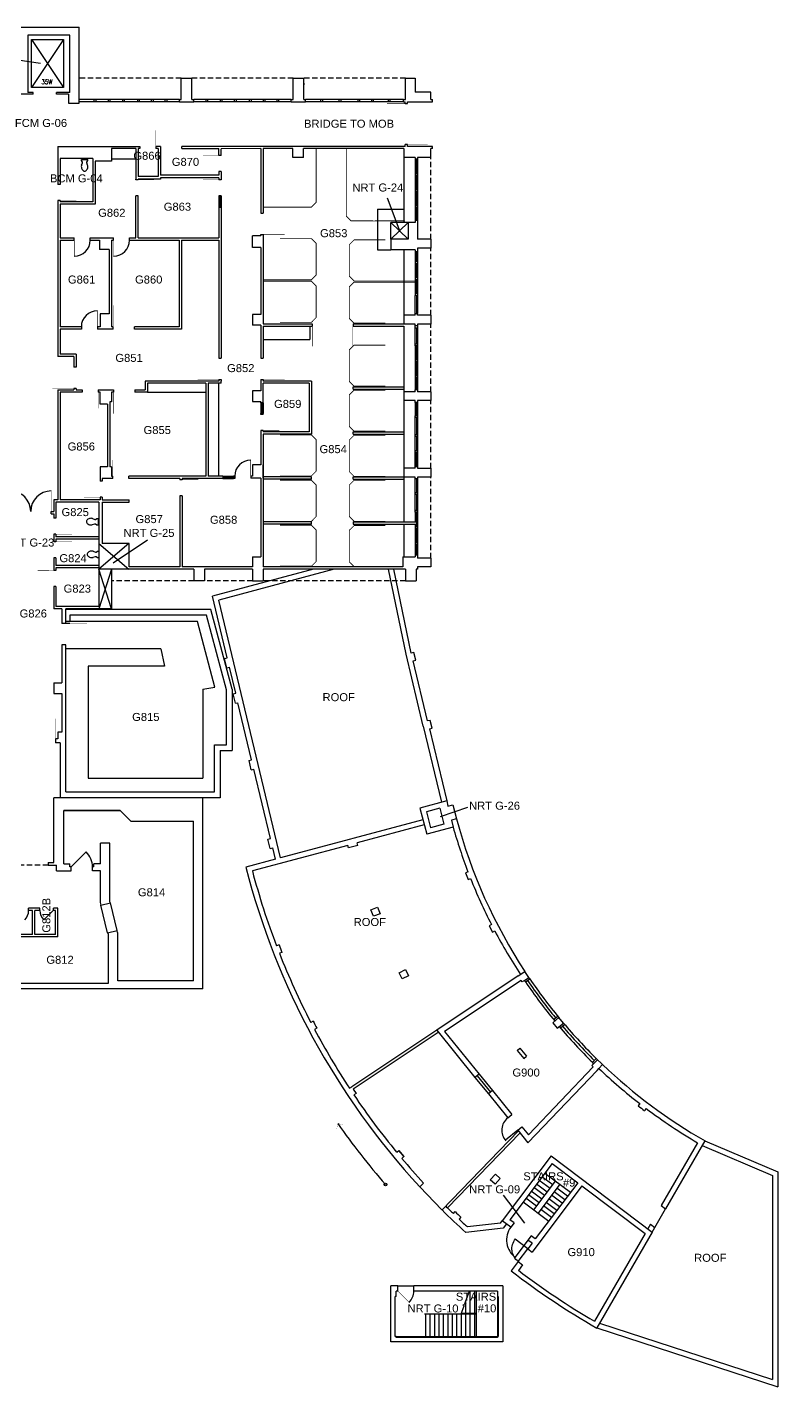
# Model space of a CAD drawing. Extents: x 889 to 4763, y 151 to 3209.
# Drawn here: x 3074 to 4763, y 151 to 3209 of the extents above; entities that cross this region are included whole.
import ezdxf

# ---------------------------------------------------------------- set-up
doc = ezdxf.new("R2010")
doc.units = 0
doc.header["$LTSCALE"] = 96
doc.header["$MEASUREMENT"] = 0
doc.linetypes.add('HIDDEN2', pattern=[0.1875, 0.125, -0.0625])
doc.layers.get('0').update_dxf_attribs({"linetype": 'CONTINUOUS'})
for name, color, linetype in [('A-ANNO-TEXT', 4, 'CONTINUOUS'), ('A-ANNO-TEXT-CTC', 181, 'CONTINUOUS'), ('A-DOOR', 2, 'CONTINUOUS'), ('A-FLOR-CASE', 3, 'CONTINUOUS'), ('A-FLOR-SHFT', 1, 'CONTINUOUS'), ('A-FLOR-STRS', 2, 'CONTINUOUS'), ('A-GLAZ', 2, 'CONTINUOUS'), ('A-WALL-ABOVE', 3, 'HIDDEN2'), ('A-WALL-EXST', 7, 'CONTINUOUS'), ('A-WALL-FULL', 6, 'CONTINUOUS'), ('A-WALL-SILL', 1, 'CONTINUOUS'), ('L-EXTERIOR', 8, 'CONTINUOUS'), ('P-FIXT', 2, 'CONTINUOUS')]:
    doc.layers.add(name, color=color, linetype=linetype)
doc.layers.get('0').freeze()
doc.styles.add('ARIAL', font='arial.ttf')
doc.styles.add('PP-FPLL-unverified$0$STANDARD', font='ROMANS.shx', dxfattribs={"width": 0.85})

# ---------------------------------------------------------------- blocks, each defined once
blk = doc.blocks.new('DR')
at = {"layer": 'A-DOOR'}
blk.add_lwpolyline([(0, 0, 0.0208, 0.0208, 0), (0, 1, 0, 0, 0.414214), (-1, 0, 0, 0, 0.414214)], format="xyseb", dxfattribs=at)
blk = doc.blocks.new('DL')
at = {"layer": 'A-DOOR'}
blk.add_lwpolyline([(1, 0, 0, 0, 0.414214), (0, 1, 0.0278, 0.0278, 0), (0, 0, 0.0278, 0.0278, 0)], format="xyseb", dxfattribs=at)
blk = doc.blocks.new('TOILET3')
for p, q in [((0, -7), (0, 7)), ((2.5, 7), (0, 7)), ((5.6, 5), (2.5, 7)), ((7.2, 5), (5.6, 5)), ((12.3, 6.8), (7.2, 5)), ((2.5, -7), (0, -7)), ((5.6, -5), (2.5, -7)), ((7.2, -5), (5.6, -5)), ((12.3, -6.8), (7.2, -5))]:
    blk.add_line(p, q)
for centre, radius, start, end in [((15.7, -3.1), 10.5, 90, 108.8354), ((16.2, -0.6), 8.05, 71.1646, 93.7754), ((15.2, -6.5), 14, 57.6462, 74.7553), ((16.2, -4), 11.3, 36.0611, 55.3641), ((20.1, 0), 5.93, 360, 26.7012), ((20.1, 0), 5.93, 333.2988, 0), ((15.7, 3.1), 10.5, 251.1646, 270), ((15.7, 3.1), 10.5, 270, 288.8354), ((15.7, 5.9), 13.2, 284.9626, 301.7838), ((16.2, 4), 11.3, 304.6359, 323.9389)]:
    blk.add_arc(centre, radius, start, end)
blk = doc.blocks.new('DOOR')
at = {"layer": 'A-DOOR', "const_width": 0.0278}
blk.add_lwpolyline([(0, 0), (0, 1)], dxfattribs=at)
at = {"layer": 'A-DOOR'}
blk.add_arc((0, 0), 1, 90, 180, dxfattribs=at)
blk = doc.blocks.new('90S1')
blk.add_line((-0.5, 0), (-0.5, 1))
blk.add_arc((-0.5, 0), 1, 0, 91.70698)

msp = doc.modelspace()

# ---------------------------------------------------------------- linework, layer by layer
at = {"layer": 'A-ANNO-TEXT', "const_width": 0.388}
msp.add_lwpolyline([(3770.5, 731.2), (3772.7, 743), (3784.5, 740.8)], dxfattribs=at)
at = {"layer": 'A-ANNO-TEXT'}
msp.add_circle((3880.1, 605.9), 3, dxfattribs=at)
msp.add_arc((5237.3, 1779), 1794, 215.2739, 220.8362, dxfattribs=at)
at = {"layer": 'A-ANNO-TEXT-CTC'}
for p, q in [((2927.3, 3154.7), (3103.8, 3127.9)), ((3884, 2825.5), (3912.1, 2749.5)), ((3345, 2055.4), (3267.4, 2003.2)), ((4064.7, 1454.2), (4003.4, 1432.6)), ((4145, 582.1), (4193, 518.9))]:
    msp.add_line(p, q, dxfattribs=at)
at = {"layer": 'A-ANNO-TEXT-CTC', "linetype": 'HIDDEN2'}
msp.add_line((3121.3, 1324.2), (3041.4, 1324.2), dxfattribs=at)
at = {"layer": 'A-DOOR'}
for p, q in [((3173, 1320.2), (3206.9, 1354.2)), ((3132.5, 1222.2), (3111.3, 1201))]:
    msp.add_line(p, q, dxfattribs=at)
for points, format in [([(3715.6, 2536.6, 1, 1, 0), (3715.6, 2491, 0, 0, 0.414214), (3761.2, 2536.6, 0, 0, 0)], "xyseb"), ([(3806.8, 2536.6, 1, 1, 0), (3806.8, 2491, 0, 0, -0.414214), (3761.2, 2536.6, 0, 0, 0)], "xyseb"), ([(3933.4, 340.8, 0.198912), (3943.9, 366.2)], "xyb")]:
    msp.add_lwpolyline(points, format=format, dxfattribs=at)
at = {"layer": 'A-DOOR', "const_width": 1}
for points in [[(3128.1, 2165.8), (3128.1, 2119.8)], [(3907.9, 366.2), (3933.4, 340.8)]]:
    msp.add_lwpolyline(points, dxfattribs=at)
at = {"layer": 'A-DOOR'}
for centre, radius, start, end in [((3036.1, 2119.8), 46, 0, 90), ((3128.1, 2119.8), 46, 90, 180), ((3173, 1320.2), 48, 0, 45), ((3047.4, 1222.2), 30, 315, 0), ((3132.5, 1222.2), 30, 180, 225)]:
    msp.add_arc(centre, radius, start, end, dxfattribs=at)
at = {"layer": 'A-FLOR-CASE'}
for p, q in [((3264, 2912.7), (3318.5, 2912.7)), ((3862, 2800), (3921.7, 2800)), ((3862, 2800), (3862, 2708)), ((3862, 2708), (3891.9, 2708)), ((3710.1, 2536.6), (3710.1, 2506.6)), ((3605, 2506.6), (3710.1, 2506.6)), ((3345, 2388), (3475.8, 2388)), ((3504.2, 2408), (3504.2, 2199.2)), ((4131.9, 354.2), (4131.9, 264.2)), ((3903.9, 264.2), (4131.9, 264.2))]:
    msp.add_line(p, q, dxfattribs=at)
at = {"layer": 'A-FLOR-SHFT'}
for p, q in [((3156, 3181), (3084, 3073)), ((3084, 3181), (3156, 3073))]:
    msp.add_line(p, q, dxfattribs=at)
msp.add_lwpolyline([(3084, 3181), (3156, 3181), (3156, 3073), (3084, 3073)], close=True, dxfattribs=at)
for points in [[(3892, 2770), (3931, 2732)], [(3931, 2770), (3892, 2732)], [(3235.2, 2048), (3303.1, 1990)], [(3303.1, 2048), (3235.2, 1990)], [(3264, 1901), (3235.2, 1990)], [(3264, 1990), (3235.4, 1901)]]:
    msp.add_lwpolyline(points, dxfattribs=at)
at = {"layer": 'A-FLOR-STRS'}
for p, q in [((4214.1, 549), (4262.8, 613.7)), ((4250.2, 596.9), (4226.2, 615)), ((4256.2, 604.9), (4232.2, 622.9)), ((4238.8, 631.7), (4296.3, 588.4)), ((4226.1, 565), (4202.1, 583)), ((4232.1, 572.9), (4208.1, 591)), ((4238.1, 580.9), (4214.2, 599)), ((4244.1, 588.9), (4220.2, 607)), ((4277.7, 563.6), (4253.7, 581.7)), ((4283.7, 571.6), (4259.7, 589.7)), ((4289.7, 579.6), (4265.8, 597.7)), ((4190.1, 567), (4247.6, 523.7)), ((4220.1, 557), (4196.1, 575)), ((4259.6, 539.7), (4235.7, 557.7)), ((4265.7, 547.7), (4241.7, 565.7)), ((4271.7, 555.7), (4247.7, 573.7)), ((4253.6, 531.7), (4229.7, 549.8)), ((4060.9, 316.5), (4060.9, 343.8)), ((4070.9, 316.5), (4070.9, 366.2)), ((4080.9, 316.5), (4080.9, 366.2)), ((4083.9, 366.2), (4083.9, 264.2)), ((4083.9, 314), (3967.9, 314)), ((3970.9, 264.2), (3970.9, 314)), ((3980.9, 264.2), (3980.9, 314)), ((3990.9, 264.2), (3990.9, 314)), ((4000.9, 264.2), (4000.9, 314)), ((4010.9, 264.2), (4010.9, 314)), ((4020.9, 264.2), (4020.9, 314)), ((4030.9, 264.2), (4030.9, 314)), ((4040.9, 264.2), (4040.9, 314)), ((4050.9, 264.2), (4050.9, 314)), ((4051.4, 316.5), (4083.9, 316.5)), ((4060.9, 264.2), (4060.9, 314)), ((4070.9, 264.2), (4070.9, 314)), ((4080.9, 264.2), (4080.9, 314))]:
    msp.add_line(p, q, dxfattribs=at)
for points in [[(4272.4, 606.5), (4223.6, 541.8)], [(4050.6, 315.1), (4057.1, 333.1), (4053.9, 335.6), (4061.6, 336.3), (4058.9, 338.1), (4069, 366.2)]]:
    msp.add_lwpolyline(points, dxfattribs=at)
at = {"layer": 'A-GLAZ'}
for p, q in [((3949, 2912), (3949, 2880)), ((3949, 2876), (3949, 2844)), ((3508.2, 2827.1), (3508.2, 2803.1)), ((3949, 2840), (3949, 2808)), ((3949, 2804), (3949, 2774)), ((3949.7, 2704), (3949.7, 2681.8)), ((3949.7, 2677.8), (3949.7, 2645.8)), ((3949.7, 2641.8), (3949.7, 2609.8)), ((3949.7, 2605.8), (3949.7, 2565)), ((3949.7, 2531.8), (3949.7, 2496.2)), ((3949.7, 2492.2), (3949.7, 2460.2)), ((3949.7, 2456.2), (3949.7, 2424.2)), ((3949.7, 2420.2), (3949.7, 2393)), ((3602.5, 2364), (3602.5, 2340)), ((3949.3, 2365), (3949.3, 2335)), ((3949.7, 2221), (3949.7, 2252.2)), ((3514, 2196.7), (3538, 2196.7)), ((3949.7, 2193), (3949.7, 2161.8)), ((3949.7, 2157.8), (3949.7, 2122.2)), ((3949.7, 2118.2), (3949.7, 2086.2)), ((3949.7, 2082.2), (3949.7, 2050.2)), ((3949.7, 2046.2), (3949.7, 2022))]:
    msp.add_line(p, q, dxfattribs=at)
for points in [[(3949.6, 2331), (3949.6, 2292.2)], [(3949.6, 2288.2), (3949.6, 2256.2)], [(4086, 850.7), (4116.2, 813.4)]]:
    msp.add_lwpolyline(points, dxfattribs=at)
for centre, radius, start, end in [((5194, 1740.8), 1202.1, 214.2102, 219.2269), ((5184.1, 1731.2), 1188.3, 220.3301, 225.4096)]:
    msp.add_arc(centre, radius, start, end, dxfattribs=at)
at = {"layer": 'A-WALL-ABOVE'}
for p, q in [((3420.7, 3094), (3191, 3094)), ((3672.3, 3094), (3444.7, 3094)), ((3925, 3094), (3696.3, 3094)), ((3982.2, 2732), (3982.2, 2916)), ((3982.2, 2561), (3982.2, 2712)), ((3982.2, 2389), (3982.2, 2541)), ((3982.2, 2217), (3982.2, 2369)), ((3982.2, 2015), (3982.2, 2197)), ((3449, 1964), (3264, 1964)), ((3581, 1964), (3473, 1964)), ((3925, 1964), (3605, 1964))]:
    msp.add_line(p, q, dxfattribs=at)
at = {"layer": 'A-WALL-ABOVE', "linetype": 'HIDDEN2', "const_width": 2}
for points in [[(3724.2, 2935.8), (3724, 2877), (3724.2, 2868.1), (3724.1, 2814.8), (3713.5, 2804.1), (3605, 2804.1)], [(3923.8, 2773.2), (3865.1, 2773.5), (3856.2, 2773.2), (3802.9, 2773.3), (3792.2, 2784), (3792.2, 2935.8)], [(3643, 2733.3), (3713.5, 2733.3), (3724.1, 2722.7), (3724.1, 2651.5), (3713.5, 2640.9), (3605, 2640.9)], [(3947, 2638.1), (3809.5, 2638.1), (3798.8, 2648.8), (3798.8, 2719.9), (3809.5, 2730.6), (3879.9, 2730.6)], [(3605, 2637.7), (3713.5, 2637.7), (3724.1, 2627), (3724.1, 2555.9), (3713.5, 2545.2), (3643, 2545.2)], [(3879.9, 2543.1), (3809.5, 2543.1), (3798.8, 2553.8), (3798.8, 2624.9), (3809.5, 2635.6), (3947, 2635.6)], [(3879.9, 2401.5), (3809.5, 2401.5), (3798.8, 2412.1), (3798.8, 2483.3), (3809.5, 2493.9), (3879.9, 2493.9)], [(3879.9, 2300.3), (3809.5, 2300.3), (3798.8, 2311), (3798.8, 2382.1), (3809.5, 2392.8), (3879.9, 2392.8)], [(3643, 2292), (3713.5, 2292), (3724.1, 2281.4), (3724.1, 2210.2), (3713.5, 2199.6), (3643, 2199.6)], [(3879.9, 2198.6), (3809.5, 2198.6), (3798.8, 2209.3), (3798.8, 2280.4), (3809.5, 2291.1), (3879.9, 2291.1)], [(3643, 2190.1), (3713.5, 2190.1), (3724.1, 2179.4), (3724.1, 2108.3), (3713.5, 2097.6), (3643, 2097.6)], [(3879.9, 2097.5), (3809.5, 2097.5), (3798.8, 2108.2), (3798.8, 2179.3), (3809.5, 2190), (3879.9, 2190)], [(3643, 2088.9), (3713.5, 2088.9), (3724.1, 2078.3), (3724.1, 2007.1), (3713.5, 1996.5), (3643, 1996.5)], [(3879.9, 1995.6), (3809.5, 1995.6), (3798.8, 2006.2), (3798.8, 2077.4), (3809.5, 2088), (3879.9, 2088)]]:
    msp.add_lwpolyline(points, dxfattribs=at)
at = {"layer": 'A-WALL-EXST'}
msp.add_line((3943.9, 366.2), (3943.9, 378.2), dxfattribs=at)
at = {"layer": 'A-WALL-FULL'}
for p, q in [((2699.2, 3209), (3191, 3209)), ((3076, 3191), (3076, 3062)), ((3170, 3191), (3076, 3191)), ((3170, 3062), (3170, 3191)), ((3191, 3038), (3191, 3209)), ((3420.7, 3094), (3444.7, 3094)), ((3420.7, 3046.2), (3420.7, 3094)), ((3444.7, 3046.2), (3444.7, 3094)), ((3672.3, 3046.2), (3672.3, 3094)), ((3672.3, 3094), (3696.3, 3094)), ((3696.3, 3046.2), (3696.3, 3094)), ((3925, 3046.2), (3925, 3094)), ((3925, 3094), (3947, 3094)), ((3947, 3094), (3947, 3063)), ((3088, 3062), (3076, 3062)), ((3088, 3058), (3088, 3062)), ((3140, 3058), (3140, 3062)), ((3170, 3062), (3140, 3062)), ((3696.4, 3083.4), (3696.4, 3079.4)), ((3982.2, 3063), (3947, 3063)), ((3982.2, 3046.2), (3982.2, 3063)), ((3088, 3058), (2964.7, 3058)), ((3167, 3058), (3140, 3058)), ((3167, 3058), (3167, 3038)), ((3167, 3038), (3191, 3038)), ((3225.2, 3041), (3225.2, 3046.2)), ((3229.2, 3041), (3229.2, 3046.2)), ((3257.2, 3041), (3257.2, 3046.2)), ((3261.2, 3041), (3261.2, 3046.2)), ((3289.2, 3041), (3289.2, 3046.2)), ((3293.2, 3041), (3293.2, 3046.2)), ((3323, 3041), (3323, 3046.2)), ((3327, 3041), (3327, 3046.2)), ((3354.2, 3041), (3354.2, 3046.2)), ((3358.2, 3041), (3358.2, 3046.2)), ((3384.7, 3041), (3384.7, 3046.2)), ((3388.7, 3041), (3388.7, 3046.2)), ((3416.7, 3046.2), (3420.7, 3046.2)), ((3416.7, 3041), (3416.7, 3046.2)), ((3416.7, 3041), (3448.7, 3041)), ((3444.7, 3046.2), (3448.7, 3046.2)), ((3448.7, 3041), (3448.7, 3046.2)), ((3476.7, 3041), (3476.7, 3046.2)), ((3480.7, 3041), (3480.7, 3046.2)), ((3508.7, 3041), (3508.7, 3046.2)), ((3512.7, 3041), (3512.7, 3046.2)), ((3540.7, 3041), (3540.7, 3046.2)), ((3544.7, 3041), (3544.7, 3046.2)), ((3574.5, 3041), (3574.5, 3046.2)), ((3578.5, 3041), (3578.5, 3046.2)), ((3605.7, 3041), (3605.7, 3046.2)), ((3609.7, 3041), (3609.7, 3046.2)), ((3636.3, 3041), (3636.3, 3046.2)), ((3640.3, 3041), (3640.3, 3046.2)), ((3668.3, 3046.2), (3672.3, 3046.2)), ((3668.3, 3041), (3668.3, 3046.2)), ((3668.3, 3041), (3700.3, 3041)), ((3696.3, 3046.2), (3700.3, 3046.2)), ((3700.3, 3041), (3700.3, 3046.2)), ((3734.9, 3041), (3734.9, 3046.2)), ((3738.9, 3041), (3738.9, 3046.2)), ((3776.3, 3041), (3776.3, 3046.2)), ((3780.3, 3041), (3780.3, 3046.2)), ((3818.7, 3041), (3818.7, 3046.2)), ((3822.7, 3041), (3822.7, 3046.2)), ((3849.5, 3041), (3849.5, 3046.2)), ((3853.5, 3041), (3853.5, 3046.2)), ((3886.7, 3041), (3886.7, 3046.2)), ((3890.7, 3041), (3890.7, 3046.2)), ((3920.7, 3046.2), (3925, 3046.2)), ((3920.7, 3041), (3920.7, 3046.2)), ((3920.7, 3041), (3924.2, 3041)), ((3924.2, 3037), (3924.2, 3041)), ((3924.2, 3037), (3929.5, 3037)), ((3929.5, 3041), (3986.2, 3041)), ((3929.5, 3037), (3929.5, 3041)), ((3982.2, 3046.2), (3986.2, 3046.2)), ((3986.2, 3041), (3986.2, 3046.2)), ((3143, 2941), (3327.8, 2941)), ((3143, 2941), (3143, 2855)), ((3327.8, 2941), (3327.8, 2935.8)), ((3363.8, 2941), (3363.8, 2935.8)), ((3374, 2941), (3363.8, 2941)), ((3374, 2941), (3374, 2875.8)), ((3448.7, 2941), (3422, 2941)), ((3422, 2935.8), (3422, 2941)), ((3924.2, 2941), (3448.7, 2941)), ((3924.2, 2941), (3924.2, 2945)), ((3929.5, 2945), (3924.2, 2945)), ((3929.5, 2941), (3929.5, 2945)), ((3986.2, 2941), (3929.5, 2941)), ((3986.2, 2935.8), (3986.2, 2941)), ((3221.8, 2914), (3148.2, 2914)), ((3148.2, 2914), (3148.2, 2855)), ((3221.8, 2914), (3221.8, 2816.5)), ((3227, 2908), (3227, 2811.3)), ((3264, 2908), (3227, 2908)), ((3318.5, 2935.8), (3264, 2935.8)), ((3264, 2935.8), (3264, 2908)), ((3318.5, 2935.8), (3318.5, 2867.5)), ((3327.8, 2935.8), (3323.8, 2935.8)), ((3323.8, 2935.8), (3323.8, 2872.8)), ((3368.8, 2935.8), (3363.8, 2935.8)), ((3368.8, 2935.8), (3368.8, 2872.8)), ((3422, 2935.8), (3505.5, 2935.8)), ((3505.5, 2920.5), (3505.5, 2935.8)), ((3510.8, 2920.5), (3505.5, 2920.5)), ((3599.7, 2935.8), (3510.8, 2935.7)), ((3510.8, 2920.5), (3510.8, 2935.7)), ((3599.7, 2935.8), (3599.7, 2791)), ((3672, 2935.8), (3605, 2935.8)), ((3605, 2935.8), (3605, 2791)), ((3672, 2915.9), (3672, 2935.8)), ((3695.6, 2915.9), (3672, 2915.9)), ((3921.7, 2935.8), (3695.6, 2935.8)), ((3695.6, 2915.9), (3695.6, 2935.8)), ((3921.7, 2935.8), (3921.7, 2770)), ((3947, 2916), (3921.7, 2916)), ((3947, 2916), (3947, 2912)), ((3952.2, 2912), (3947, 2912)), ((3982.2, 2916), (3952.2, 2916)), ((3952.2, 2916), (3952.2, 2912)), ((3986.2, 2935.8), (3982.2, 2935.8)), ((3982.2, 2916), (3982.2, 2935.8)), ((3505.5, 2875.8), (3374, 2875.8)), ((3505.5, 2884.5), (3505.5, 2875.8)), ((3510.8, 2884.5), (3505.5, 2884.5)), ((3510.8, 2884.5), (3510.8, 2865.9)), ((3952.2, 2880), (3947, 2880)), ((3952.2, 2876), (3947, 2876)), ((3148.5, 2855), (3143, 2855)), ((3318.5, 2865.5), (3318.5, 2867.5)), ((3323.8, 2865.5), (3318.5, 2865.5)), ((3368.8, 2872.8), (3323.8, 2872.8)), ((3374, 2867.5), (3323.8, 2867.5)), ((3323.8, 2865.5), (3323.8, 2867.5)), ((3505.5, 2870.5), (3374, 2870.5)), ((3374, 2870.5), (3374, 2867.5)), ((3505.5, 2870.5), (3505.5, 2865.9)), ((3510.8, 2865.9), (3505.5, 2865.9)), ((3148.5, 2819), (3143, 2819)), ((3143, 2819), (3143, 2468.5)), ((3148.2, 2819), (3148.2, 2816.5)), ((3221.8, 2816.5), (3148.2, 2816.5)), ((3318.5, 2735), (3318.5, 2829.5)), ((3323.8, 2829.5), (3318.5, 2829.5)), ((3323.8, 2735), (3323.8, 2829.5)), ((3510.8, 2829.9), (3505.5, 2829.9)), ((3505.5, 2829.9), (3505.5, 2827.1)), ((3510.8, 2827.1), (3505.5, 2827.1)), ((3510.8, 2829.9), (3510.8, 2827.1)), ((3952.2, 2844), (3947, 2844)), ((3952.2, 2840), (3947, 2840)), ((3227, 2811.3), (3148.2, 2811.3)), ((3148.2, 2811.3), (3148.2, 2735)), ((3510.8, 2803.1), (3505.5, 2803.1)), ((3505.5, 2803.1), (3505.5, 2735)), ((3510.8, 2803.1), (3510.8, 2464.7)), ((3599.7, 2791), (3605, 2791)), ((3952.2, 2808), (3947, 2808)), ((3952.2, 2804), (3947, 2804)), ((3892, 2732), (3892, 2770)), ((3931, 2770), (3892, 2770)), ((3931, 2770), (3931, 2732)), ((3952.2, 2774), (3947, 2774)), ((3947, 2774), (3947, 2770)), ((3952.2, 2774), (3952.2, 2732)), ((3148.2, 2735), (3180.2, 2735)), ((3148.2, 2729.7), (3180.2, 2729.7)), ((3148.2, 2729.7), (3148.2, 2535.2)), ((3180.2, 2730), (3180.2, 2735)), ((3180.2, 2730), (3180.2, 2735)), ((3216.2, 2735), (3264, 2735)), ((3216.2, 2730), (3216.2, 2735)), ((3216.2, 2729.7), (3237.2, 2729.7)), ((3237.2, 2729.7), (3237.2, 2709)), ((3264, 2735), (3268.4, 2735)), ((3264, 2729.7), (3264, 2535.2)), ((3264, 2729.7), (3268.4, 2729.7)), ((3268.4, 2730), (3268.4, 2735)), ((3268.4, 2730), (3268.4, 2735)), ((3304.4, 2730), (3304.4, 2735)), ((3304.4, 2735), (3318.5, 2735)), ((3304.4, 2729.7), (3415.8, 2729.7)), ((3323.8, 2735), (3505.5, 2735)), ((3415.8, 2729.7), (3415.8, 2535.2)), ((3421, 2729.7), (3421, 2530)), ((3421, 2729.7), (3505.5, 2729.7)), ((3505.5, 2729.7), (3505.5, 2464.7)), ((3581, 2713.2), (3581, 2740)), ((3599.7, 2740), (3581, 2740)), ((3599.7, 2743), (3605, 2743)), ((3599.7, 2740), (3599.7, 2743)), ((3605, 2743), (3605, 2740)), ((3605, 2740), (3605, 2541.9)), ((3931, 2732), (3892, 2732)), ((3982.2, 2732), (3952.2, 2732)), ((3982.2, 2732), (3982.2, 2712)), ((3258.8, 2709), (3237.2, 2709)), ((3258.8, 2709), (3258.8, 2564)), ((3599.7, 2713.2), (3581, 2713.2)), ((3599.7, 2713.2), (3599.7, 2563)), ((3947, 2708), (3891.9, 2708)), ((3921.7, 2708), (3921.7, 2541.9)), ((3947, 2708), (3947, 2704)), ((3952.2, 2704), (3947, 2704)), ((3952.2, 2712), (3952.2, 2704)), ((3982.2, 2712), (3952.2, 2712)), ((3952.2, 2681.8), (3947, 2681.8)), ((3952.2, 2677.8), (3947, 2677.8)), ((3952.2, 2645.8), (3947, 2645.8)), ((3952.2, 2641.8), (3947, 2641.8)), ((3148.2, 2618.1), (3148.2, 2535.2)), ((3952.2, 2609.8), (3947, 2609.8)), ((3952.2, 2605.8), (3947, 2605.8)), ((3238, 2564), (3238, 2535.2)), ((3258.8, 2564), (3238, 2564)), ((3599.7, 2563), (3581, 2563)), ((3581, 2563), (3581, 2539)), ((3599.7, 2539), (3581, 2539)), ((3599.7, 2539), (3599.7, 2464.7)), ((3605, 2541.9), (3715.6, 2541.9)), ((3715.6, 2541.9), (3715.6, 2536.6)), ((3807.6, 2541.9), (3807.6, 2536.6)), ((3807.6, 2541.9), (3921.7, 2541.9)), ((3947, 2561), (3921.7, 2561)), ((3947, 2541), (3921.7, 2541)), ((3947, 2565), (3952.2, 2565)), ((3952.2, 2561), (3952.2, 2565)), ((3982.2, 2561), (3952.2, 2561)), ((3982.2, 2541), (3952.2, 2541)), ((3952.2, 2541), (3952.2, 2537)), ((3982.2, 2561), (3982.2, 2541)), ((3196, 2535.2), (3148.2, 2535.2)), ((3148.2, 2530), (3148.2, 2473.8)), ((3196, 2530), (3148.2, 2530)), ((3196, 2535), (3196, 2529.8)), ((3238, 2535.2), (3232, 2535.2)), ((3232, 2535), (3232, 2530)), ((3232, 2535), (3232, 2530)), ((3267.5, 2530), (3232, 2530)), ((3267.5, 2535.2), (3264, 2535.2)), ((3267.5, 2530), (3267.5, 2535.2)), ((3415.8, 2535.2), (3315.5, 2535.2)), ((3315.5, 2530), (3315.5, 2535.2)), ((3421, 2530), (3315.5, 2530)), ((3605, 2536.6), (3715.6, 2536.6)), ((3605, 2536.6), (3605, 2464.7)), ((3806.8, 2536.6), (3921.7, 2536.6)), ((3921.7, 2536.6), (3921.7, 2096.5)), ((3952.2, 2537), (3947, 2537)), ((3952.2, 2531.8), (3947, 2531.8)), ((3952.2, 2496.2), (3947, 2496.2)), ((3952.2, 2492.2), (3947, 2492.2)), ((3179, 2468.5), (3143, 2468.5)), ((3184.2, 2473.8), (3148.2, 2473.8)), ((3179, 2468.5), (3179, 2444.5)), ((3184.2, 2473.8), (3184.2, 2444.5)), ((3505.5, 2464.7), (3510.8, 2464.7)), ((3599.7, 2464.7), (3605, 2464.7)), ((3952.2, 2460.2), (3947, 2460.2)), ((3952.2, 2456.2), (3947, 2456.2)), ((3184.2, 2444.5), (3179, 2444.5)), ((3505.5, 2416.7), (3510.8, 2416.7)), ((3505.5, 2416.7), (3505.5, 2413.2)), ((3510.8, 2416.7), (3510.8, 2413.2)), ((3599.7, 2416.7), (3605, 2416.7)), ((3599.7, 2416.7), (3599.7, 2391)), ((3605, 2416.7), (3605, 2413.2)), ((3952.2, 2424.2), (3947, 2424.2)), ((3952.2, 2420.2), (3947, 2420.2)), ((3143, 2393.2), (3143, 2214.8)), ((3143, 2393.2), (3179, 2393.2)), ((3148.2, 2388), (3148.2, 2145.8)), ((3198, 2388), (3148.2, 2388)), ((3184.2, 2396.5), (3179, 2396.5)), ((3179, 2396.5), (3179, 2393.2)), ((3184.2, 2396.5), (3184.2, 2393.2)), ((3184.2, 2393.2), (3198, 2393.2)), ((3198, 2393.2), (3198, 2388)), ((3234, 2393.2), (3234, 2388)), ((3234, 2393.2), (3238, 2393.2)), ((3238, 2388), (3234, 2388)), ((3238, 2393.2), (3264, 2393.2)), ((3238, 2360.8), (3238, 2388)), ((3264, 2393.2), (3268, 2393.2)), ((3264, 2388), (3264, 2366)), ((3268, 2388), (3264, 2388)), ((3268, 2393.2), (3268, 2388)), ((3316, 2393.2), (3316, 2388)), ((3316, 2393.2), (3339.8, 2393.2)), ((3345, 2388), (3316, 2388)), ((3339.8, 2413.2), (3339.8, 2393.2)), ((3505.5, 2413.2), (3339.8, 2413.2)), ((3345, 2408), (3345, 2388)), ((3475.8, 2408), (3345, 2408)), ((3475.8, 2408), (3475.8, 2199.2)), ((3510.8, 2408), (3481, 2408)), ((3481, 2408), (3481, 2199.2)), ((3510.8, 2408), (3510.8, 2413.2)), ((3581, 2391), (3581, 2367)), ((3599.7, 2391), (3581, 2391)), ((3714, 2413.2), (3605, 2413.2)), ((3708.7, 2408), (3605, 2408)), ((3605, 2364), (3605, 2408)), ((3708.7, 2408), (3708.7, 2299)), ((3714, 2413.2), (3714, 2293.8)), ((3807.7, 2395), (3807.7, 2400.2)), ((3807.7, 2400.2), (3921.7, 2400.2)), ((3807.7, 2395), (3921.7, 2395)), ((3947, 2389), (3921.7, 2389)), ((3947, 2389), (3947, 2393)), ((3952.2, 2393), (3947, 2393)), ((3952.2, 2393), (3952.2, 2389)), ((3982.2, 2389), (3952.2, 2389)), ((3982.2, 2389), (3982.2, 2369)), ((3254.5, 2360.8), (3238, 2360.8)), ((3254.5, 2360.8), (3254.5, 2220)), ((3259.8, 2366), (3259.8, 2220)), ((3264, 2366), (3259.8, 2366)), ((3581, 2367), (3599.7, 2367)), ((3599.7, 2364), (3599.7, 2367)), ((3605, 2364), (3599.7, 2364)), ((3947, 2369), (3921.7, 2369)), ((3947, 2365), (3947, 2369)), ((3952.2, 2365), (3947, 2365)), ((3982.2, 2369), (3952.2, 2369)), ((3952.2, 2369), (3952.2, 2365)), ((3599.7, 2337.6), (3599.7, 2340)), ((3605, 2340), (3599.7, 2340)), ((3605, 2337.6), (3599.7, 2337.6)), ((3605, 2337.6), (3605, 2340)), ((3952.2, 2335), (3947, 2335)), ((3952.2, 2331), (3947, 2331)), ((3599.7, 2301.6), (3599.7, 2225)), ((3605, 2301.6), (3599.7, 2301.6)), ((3605, 2301.6), (3605, 2299)), ((3708.7, 2299), (3605, 2299)), ((3714, 2293.8), (3605, 2293.8)), ((3605, 2293.8), (3605, 1995.2)), ((3807.7, 2293.8), (3807.7, 2299)), ((3807.7, 2299), (3921.7, 2299)), ((3807.7, 2293.8), (3921.7, 2293.8)), ((3952.2, 2292.2), (3947, 2292.2)), ((3952.2, 2288.2), (3947, 2288.2)), ((3952.2, 2256.2), (3947, 2256.2)), ((3952.2, 2252.2), (3947, 2252.2)), ((3143, 2214.8), (3143, 2145.8)), ((3238, 2220), (3238, 2187.8)), ((3254.5, 2220), (3238, 2220)), ((3264, 2220), (3259.8, 2220)), ((3264, 2220), (3264, 2199.2)), ((3599.7, 2225), (3581, 2225)), ((3581, 2225), (3581, 2199.2)), ((3605, 2194.3), (3605, 2225)), ((3947, 2217), (3921.7, 2217)), ((3947, 2221), (3952.2, 2221)), ((3952.2, 2221), (3952.2, 2217)), ((3952.2, 2217), (3982.2, 2217)), ((3982.2, 2217), (3982.2, 2197)), ((3243.2, 2187.8), (3238, 2187.8)), ((3243.2, 2194), (3243.2, 2187.8)), ((3264, 2194), (3243.2, 2194)), ((3264, 2199.2), (3267.1, 2199.2)), ((3267.1, 2194), (3264, 2194)), ((3267.1, 2194), (3267.1, 2199.2)), ((3303.1, 2194), (3303.1, 2199.2)), ((3475.8, 2199.2), (3303.1, 2199.2)), ((3417.7, 2194), (3303.1, 2194)), ((3417.7, 2193.8), (3417.7, 2191.2)), ((3423, 2191.2), (3417.7, 2191.2)), ((3423, 2194), (3423, 2191.2)), ((3514, 2194), (3423, 2194)), ((3514, 2199.2), (3481, 2199.2)), ((3514, 2199.2), (3514, 2194)), ((3538, 2199.2), (3538, 2194)), ((3541, 2199.2), (3538, 2199.2)), ((3541, 2194), (3538, 2194)), ((3541, 2199.2), (3541, 2194)), ((3577, 2199.2), (3577, 2194.3)), ((3577, 2199.2), (3577, 2194.3)), ((3581, 2199.2), (3577, 2199.2)), ((3581, 2199.2), (3577, 2199.2)), ((3599.7, 2194.3), (3577, 2194.3)), ((3599.7, 2194.3), (3599.7, 2018)), ((3714, 2197.8), (3605, 2197.8)), ((3714, 2192.5), (3605, 2192.5)), ((3714, 2192.5), (3714, 2197.8)), ((3807.7, 2197.8), (3921.7, 2197.8)), ((3807.7, 2192.5), (3807.7, 2197.8)), ((3807.7, 2192.5), (3921.7, 2192.5)), ((3947, 2197), (3921.7, 2197)), ((3952.2, 2193), (3947, 2193)), ((3952.2, 2197), (3952.2, 2193)), ((3982.2, 2197), (3952.2, 2197)), ((3133.8, 2145.8), (3133.8, 2119.8)), ((3143, 2145.8), (3133.8, 2145.8)), ((3238, 2145.8), (3148.2, 2145.8)), ((3238, 2151.8), (3238, 2145.8)), ((3243.2, 2151.8), (3238, 2151.8)), ((3243.2, 2151.8), (3243.2, 2145.8)), ((3243.2, 2145.8), (3303.4, 2145.8)), ((3303.4, 2140.5), (3303.4, 2145.8)), ((3417.7, 2155.2), (3417.7, 1995.2)), ((3423, 2155.2), (3417.7, 2155.2)), ((3423, 2155.2), (3423, 1995.2)), ((3952.2, 2161.8), (3947, 2161.8)), ((3952.2, 2157.8), (3947, 2157.8)), ((3128.1, 2119.8), (3133.8, 2119.8)), ((3128.1, 2114.5), (3128.1, 2119.8)), ((3128.1, 2114.5), (3133.8, 2114.5)), ((3133.8, 2114.5), (3133.8, 2104.5)), ((3139, 2140.5), (3139, 2104.5)), ((3235.2, 2140.5), (3139, 2140.5)), ((3235.2, 2140.5), (3235.2, 1906.2)), ((3243.2, 2140.5), (3243.2, 2048)), ((3243.2, 2140.5), (3303.4, 2140.5)), ((3952.2, 2122.2), (3947, 2122.2)), ((3952.2, 2118.2), (3947, 2118.2)), ((3139, 2104.5), (3133.8, 2104.5)), ((3714, 2096.5), (3605, 2096.5)), ((3714, 2091.2), (3605, 2091.2)), ((3714, 2091.2), (3714, 2096.5)), ((3807.7, 2096.5), (3949.7, 2096.5)), ((3807.7, 2096.5), (3807.7, 2091.2)), ((3807.7, 2091.2), (3949.7, 2091.2)), ((3921.7, 2091.2), (3921.7, 2018)), ((3952.2, 2086.2), (3947, 2086.2)), ((3952.2, 2082.2), (3947, 2082.2)), ((3133.8, 2068.5), (3133.8, 2051.3)), ((3139, 2068.5), (3133.8, 2068.5)), ((3139, 2051.3), (3133.8, 2051.3)), ((3139, 2068.5), (3139, 2062.5)), ((3235.2, 2062.5), (3139, 2062.5)), ((3139, 2057.3), (3139, 2051.3)), ((3235.2, 2057.3), (3139, 2057.3)), ((3952.2, 2050.2), (3947, 2050.2)), ((3303.4, 2048), (3243.2, 2048)), ((3303.4, 1995.2), (3303.4, 2048)), ((3952.2, 2046.2), (3947, 2046.2)), ((3947, 2022), (3947, 2018)), ((3947, 2022), (3952.2, 2022)), ((3952.2, 2022), (3952.2, 2015)), ((3133.8, 2015.3), (3133.8, 1986.8)), ((3139, 2015.3), (3133.8, 2015.3)), ((3139, 2015.3), (3139, 1998)), ((3235.2, 1998), (3139, 1998)), ((3139, 1992.8), (3139, 1986.8)), ((3235.2, 1992.8), (3139, 1992.8)), ((3449, 1990), (3235.2, 1990)), ((3264, 1990), (3264, 1901)), ((3417.7, 1995.2), (3303.4, 1995.2)), ((3581, 1995.2), (3423, 1995.2)), ((3449, 1990), (3449, 1964)), ((3581, 1990), (3473, 1990)), ((3473, 1990), (3473, 1964)), ((3581, 2018), (3581, 1995.2)), ((3581, 2018), (3599.7, 2018)), ((3581, 1990), (3581, 1964)), ((3605, 2018), (3605, 1995.2)), ((3919, 1995.2), (3605, 1995.2)), ((3925, 1990), (3605, 1990)), ((3605, 1990), (3605, 1964)), ((3919, 2018), (3919, 1995.2)), ((3919, 2018), (3947, 2018)), ((3925, 1990), (3925, 1964)), ((3949, 1990), (3949, 1964)), ((3952.2, 1990), (3949, 1990)), ((3982.2, 2015), (3952.2, 2015)), ((3952.2, 1995), (3952.2, 1990)), ((3982.2, 1995), (3952.2, 1995)), ((3982.2, 2015), (3982.2, 1995)), ((3139, 1986.8), (3133.8, 1986.8)), ((3473, 1964), (3449, 1964)), ((3581, 1964), (3605, 1964)), ((3925, 1964), (3949, 1964)), ((3139, 1950.8), (3133.8, 1950.8)), ((3133.8, 1950.8), (3133.8, 1901)), ((3139, 1950.8), (3139, 1906.2)), ((3151.8, 1901), (3133.8, 1901)), ((3235.2, 1906.2), (3139, 1906.2)), ((3151.8, 1901), (3151.8, 1868)), ((3264, 1901), (3160.8, 1901)), ((3160.8, 1868), (3160.8, 1901)), ((3487.5, 1899), (3160.8, 1899)), ((3535, 1720), (3487.5, 1899)), ((3170, 1868), (3151.8, 1868)), ((3457.4, 1872), (3160.8, 1872)), ((3496.5, 1724.7), (3457.4, 1872)), ((3151.8, 1820), (3151.8, 1734)), ((3160.8, 1488.8), (3160.8, 1820)), ((3375, 1811), (3160.8, 1811)), ((3375, 1811), (3383, 1772)), ((3383, 1772), (3211, 1772)), ((3211, 1772), (3211, 1520.1)), ((3133.8, 1734), (3133.8, 1710)), ((3133.8, 1734), (3151.8, 1734)), ((3469, 1720), (3496.5, 1724.7)), ((3469, 1720), (3469.2, 1520.1)), ((3535, 1720), (3535, 1582)), ((3133.8, 1710), (3151.8, 1710)), ((3151.8, 1710), (3151.8, 1623)), ((3142.8, 1623), (3142.8, 1608)), ((3151.8, 1623), (3142.8, 1623)), ((3137.8, 1608), (3137.8, 1599)), ((3142.8, 1608), (3137.8, 1608)), ((3148.7, 1599), (3137.8, 1599)), ((3148.7, 1599), (3148.7, 1476)), ((3508, 1582), (3535, 1582)), ((3508, 1582), (3508, 1476)), ((3211, 1520.1), (3469, 1520.1)), ((3469, 1476), (3134, 1476)), ((3134, 1330.2), (3134, 1476)), ((3508, 1476), (3469, 1476)), ((3469, 1046), (3469, 1476)), ((3283.7, 1447), (3157, 1447)), ((3157, 1327.2), (3157, 1447)), ((3157, 1447), (3283.7, 1447)), ((3307.7, 1423), (3283.7, 1447)), ((3307.7, 1423), (3448, 1423)), ((3448, 1064), (3448, 1423)), ((3259.8, 1373.5), (3238.8, 1373.5)), ((3238.8, 1327.2), (3238.8, 1373.5)), ((3259.8, 1243), (3259.8, 1373.5)), ((3121.3, 1330.2), (3121.3, 1324.2)), ((3121.3, 1330.2), (3134, 1330.2)), ((3121.3, 1324.2), (3140, 1324.2)), ((3140, 1311.5), (3140, 1324.2)), ((3157, 1327.2), (3170, 1327.2)), ((3170, 1320.2), (3170, 1327.2)), ((3173, 1320.2), (3170, 1320.2)), ((3173, 1311.5), (3173, 1320.2)), ((3221, 1311.5), (3221, 1320.2)), ((3224, 1320.2), (3221, 1320.2)), ((3238.8, 1327.2), (3224, 1327.2)), ((3224, 1320.2), (3224, 1327.2)), ((3140, 1311.5), (3173, 1311.5)), ((3238.8, 1311.5), (3221, 1311.5)), ((3238.8, 1240.4), (3238.8, 1311.5)), ((3077.4, 1222.2), (3077.4, 1227.5)), ((3102.6, 1227.5), (3077.4, 1227.5)), ((3102.6, 1222.2), (3102.6, 1227.5)), ((3133.6, 1222.2), (3133.6, 1227.5)), ((3142.9, 1227.5), (3133.6, 1227.5)), ((3142.9, 1163), (3142.9, 1227.5)), ((3240.3, 1234.2), (3238.8, 1240.4)), ((3239.6, 1234), (3261.4, 1239.5)), ((3260.7, 1239.3), (3259.8, 1243)), ((3086.4, 1222.2), (3077.4, 1222.2)), ((3086.4, 1168.2), (3086.4, 1222.2)), ((3102.6, 1222.2), (3091.6, 1222.2)), ((3091.6, 1168.2), (3091.6, 1222.2)), ((3137.6, 1222.2), (3133.6, 1222.2)), ((3137.6, 1168.2), (3137.6, 1222.2)), ((3086.4, 1168.2), (3041.4, 1168.2)), ((3142.9, 1163), (3041.4, 1163)), ((3137.6, 1168.2), (3091.6, 1168.2)), ((3255.1, 1171.9), (3276.9, 1177.4)), ((3256.8, 1168.4), (3255.8, 1172.1)), ((3256.8, 1058.5), (3256.8, 1168.4)), ((3277.8, 1171), (3276.2, 1177.2)), ((3277.8, 1064), (3277.8, 1171)), ((4178.9, 1075), (3995.3, 952.8)), ((4178.9, 1075), (4193.9, 1084.8)), ((3469, 1046), (2643.8, 1046)), ((3041.4, 1058.5), (3256.8, 1058.5)), ((3448, 1064), (3277.8, 1064)), ((4185.5, 1065), (4012.9, 950.2)), ((4187.8, 1061.6), (4185.5, 1065)), ((4192.7, 1064.9), (4187.8, 1061.6)), ((3995.3, 952.8), (4081.3, 846.9)), ((4012.9, 950.2), (4090.6, 854.4)), ((4256.2, 969.9), (4266.5, 957.5)), ((4266.5, 957.5), (4280.3, 969.1)), ((4273.6, 958.3), (4282.8, 966.1)), ((4345.7, 880.7), (4354.2, 889.4)), ((4356, 862.6), (4200.7, 699.7)), ((4347.3, 870.8), (4201.5, 717.9)), ((4344.4, 873.7), (4357, 886.6)), ((4347.3, 870.8), (4344.4, 873.7)), ((4356, 862.6), (4360.2, 866.9)), ((4360.2, 866.9), (4368.4, 875.6)), ((4090.6, 854.4), (4081.3, 846.9)), ((4120.9, 817.2), (4111.5, 809.6)), ((4111.5, 809.6), (4155.1, 756)), ((4120.9, 817.2), (4164.4, 763.5)), ((4155.1, 756), (4164.4, 763.5)), ((4177.8, 728), (4187.1, 735.6)), ((4187.1, 735.6), (4201.5, 717.9)), ((4177.8, 728), (4200.7, 699.7)), ((4252.7, 670.1), (4142.9, 524.4)), ((4255.1, 653.3), (4159.7, 526.7)), ((4252.7, 670.1), (4480.1, 498.7)), ((4255.1, 653.3), (4312.6, 609.9)), ((4322.1, 602.7), (4210.1, 454)), ((4312.6, 609.9), (4217.2, 483.4)), ((4322.1, 602.7), (4464.4, 495.5)), ((4162.1, 509.9), (4142.9, 524.4)), ((4169.3, 519.5), (4159.7, 526.7)), ((4169.3, 519.5), (4162.1, 509.9)), ((4207.6, 490.6), (4200.4, 481)), ((4217.2, 483.4), (4207.6, 490.6)), ((4464.4, 495.5), (4350.5, 298.4)), ((4480.1, 498.7), (4355.6, 283.2)), ((4210, 473.8), (4200.4, 481)), ((4210, 473.8), (4200.5, 461.2)), ((4200.5, 461.2), (4210.1, 454)), ((4178.8, 432.5), (4163.2, 411.8)), ((4178.8, 432.5), (4188.4, 425.2)), ((4188.4, 425.2), (4179.1, 412.9)), ((3907.9, 378.2), (3891.9, 378.2)), ((3891.9, 252.2), (3891.9, 378.2)), ((3907.9, 366.2), (3907.9, 378.2)), ((4143.9, 378.2), (3943.9, 378.2)), ((4143.9, 378.2), (4143.9, 252.2)), ((3903.9, 354.2), (3901.9, 354.2)), ((3901.9, 264.2), (3901.9, 354.2)), ((3903.9, 354.2), (3903.9, 366.2)), ((3907.9, 366.2), (3903.9, 366.2)), ((4131.9, 366.2), (3943.9, 366.2)), ((4131.9, 366.2), (4131.9, 354.2)), ((4133.9, 354.2), (4131.9, 354.2)), ((4133.9, 354.2), (4133.9, 264.2)), ((4143.9, 252.2), (3891.9, 252.2)), ((3903.9, 264.2), (3901.9, 264.2)), ((3903.9, 262.2), (3903.9, 264.2)), ((4131.9, 262.2), (3903.9, 262.2)), ((4131.9, 264.2), (4131.9, 262.2)), ((4133.9, 264.2), (4131.9, 264.2))]:
    msp.add_line(p, q, dxfattribs=at)
for points in [[(3947, 2770), (3931, 2770)], [(3892, 2732), (3892, 2708)], [(3160.8, 1488.8), (3495.2, 1488.8), (3495.2, 1594.7), (3522.2, 1594.7), (3522.2, 1718.3), (3477.7, 1886.2), (3170, 1886.2), (3170, 1872)], [(3160.9, 1820), (3151.8, 1820)], [(4192.7, 1064.9), (4202.7, 1071.6)], [(4202.7, 1071.6), (4193.9, 1084.8)], [(4204.9, 1068.3), (4202.7, 1071.6)], [(4195, 1061.6), (4204.9, 1068.3)], [(4256.2, 969.9), (4270.1, 981.4)], [(4258.2, 976.8), (4267.5, 984.5)], [(4280.3, 969.1), (4270.1, 981.4)], [(4176.1, 907.7), (4182.3, 912.8)], [(4176.1, 907.7), (4191.4, 889.1)], [(4182.3, 912.8), (4197.5, 894.3)], [(4191.4, 889.1), (4197.5, 894.3)], [(4354.2, 889.4), (4368.4, 875.6)], [(4345.7, 880.7), (4348.5, 877.9)]]:
    msp.add_lwpolyline(points, dxfattribs=at)
for centre, radius, start, end in [((5189.1, 1737.5), 1202.1, 214.0195, 214.2102), ((5187.4, 1735.8), 1674, 232.2786, 240.2054), ((5187.4, 1735.8), 1663.3, 232.6874, 239.7933)]:
    msp.add_arc(centre, radius, start, end, dxfattribs=at)
at = {"layer": 'A-WALL-SILL'}
for p, q in [((3416.7, 3046.2), (3191, 3046.2)), ((3416.7, 3041), (3191, 3041)), ((3668.3, 3046.2), (3448.7, 3046.2)), ((3668.3, 3041), (3448.7, 3041)), ((3920.7, 3046.2), (3700.3, 3046.2)), ((3920.7, 3041), (3700.3, 3041)), ((3947, 2912), (3947, 2774)), ((3952.2, 2912), (3952.2, 2774)), ((3505.5, 2827.1), (3505.5, 2803.1)), ((3510.8, 2827.1), (3510.8, 2803.1)), ((3947, 2704), (3947, 2605.8)), ((3952.2, 2704), (3952.2, 2565)), ((3947, 2561), (3947, 2605.8)), ((3947, 2492.2), (3947, 2541)), ((3952.2, 2537), (3952.2, 2393)), ((3947, 2492.2), (3947, 2393)), ((3599.7, 2364), (3599.7, 2340)), ((3605, 2364), (3605, 2340)), ((3947, 2365), (3947, 2335)), ((3952.2, 2365), (3952.2, 2221)), ((3947, 2217), (3947, 2335)), ((3514, 2199.2), (3538, 2199.2)), ((3514, 2194), (3538, 2194)), ((3947, 2118.2), (3947, 2197)), ((3952.2, 2193), (3952.2, 2022)), ((3947, 2118.2), (3947, 2096.5)), ((3947, 2091.2), (3947, 2022)), ((3255.1, 1171.9), (3239.6, 1234)), ((3276.9, 1177.4), (3261.4, 1239.5))]:
    msp.add_line(p, q, dxfattribs=at)
for points in [[(4081.3, 846.9), (4111.5, 809.6)], [(4090.6, 854.4), (4120.9, 817.2)]]:
    msp.add_lwpolyline(points, dxfattribs=at)
for centre, radius, start, end in [((5168.7, 1721.5), 1176.2, 214.1266, 219.476), ((5192.1, 1739.8), 1193.9, 214.2238, 219.4394), ((5182.2, 1729.8), 1191.9, 220.1415, 225.425), ((5189, 1737.4), 1189.9, 220.2119, 225.449)]:
    msp.add_arc(centre, radius, start, end, dxfattribs=at)
at = {"layer": 'L-EXTERIOR'}
for p, q in [((3718.3, 1990), (3491, 1929.1)), ((3764.6, 1990), (3505.4, 1920.5)), ((3926.5, 1798.5), (3886.9, 1990)), ((3938.2, 1801.2), (3899.2, 1990)), ((3965.2, 1637), (3926.5, 1798.5)), ((3944.1, 1802.6), (3938.2, 1801.2)), ((3942.4, 1783.7), (3948.2, 1785.1)), ((3974.8, 1648.6), (3942.4, 1783.7)), ((3948.2, 1785.1), (3944.1, 1802.6)), ((3965.2, 1637), (4006.3, 1465.6)), ((3980.6, 1649.9), (3974.8, 1648.6)), ((3979, 1631), (3984.8, 1632.4)), ((3979, 1631), (4017.9, 1468.7)), ((3984.8, 1632.4), (3980.6, 1649.9)), ((4017.9, 1468.7), (3957.4, 1452.5)), ((4017.9, 1468.7), (4020.7, 1457)), ((3957.4, 1452.5), (3973.2, 1393.6)), ((4002.1, 1452.1), (3972.1, 1444)), ((3972.1, 1444), (3981.7, 1408.3)), ((4002.1, 1452.1), (4011.6, 1416.3)), ((4020.7, 1457), (4031.4, 1459.9)), ((4031.4, 1459.9), (4039.9, 1428.2)), ((3964.2, 1426.4), (3644.2, 1340.6)), ((3967.3, 1414.8), (3816.5, 1374.4)), ((4032.5, 1409.5), (3973.2, 1393.6)), ((4011.6, 1416.3), (3981.7, 1408.3)), ((4039.9, 1428.2), (4028.3, 1425.1)), ((4028.3, 1425.1), (4032.6, 1409.5)), ((3795.3, 1368.7), (3580.9, 1311.2)), ((3796.8, 1362.9), (3795.3, 1368.7)), ((3818.1, 1368.6), (3796.8, 1362.9)), ((3818.1, 1368.6), (3816.5, 1374.4)), ((3632.6, 1337.5), (3566.2, 1319.7)), ((4065.8, 1309.3), (4060.3, 1307.1)), ((4060.3, 1307.1), (4066.1, 1292)), ((4066.1, 1292), (4071.7, 1294.2)), ((4118.6, 1190.5), (4113.3, 1187.8)), ((4113.3, 1187.8), (4120.7, 1173.5)), ((4120.7, 1173.5), (4126, 1176.3)), ((3640.7, 1144.9), (3635.1, 1142.7)), ((3647.2, 1128.1), (3641.6, 1126)), ((3717.5, 973.7), (3712.3, 970.7)), ((3725.9, 957.7), (3720.7, 954.8)), ((3995.3, 952.8), (3804.2, 825.7)), ((3998.6, 947.9), (3807.5, 820.7)), ((3799.2, 822.4), (3804.2, 825.7)), ((3807.5, 820.7), (3814.2, 810.8)), ((3814.2, 810.8), (3809.2, 807.4)), ((4452.2, 787.8), (4448.5, 783)), ((4466.5, 776.8), (4462.8, 772.1)), ((4179, 726.5), (4007.4, 548.8)), ((4182.8, 721.8), (4020, 553.2)), ((4598.6, 704.1), (4510.3, 551.1)), ((4598.6, 704.1), (4762.6, 634.4)), ((3905.3, 678.6), (3909.9, 682.5)), ((3909.9, 682.5), (3921.5, 668.6)), ((4582.3, 699.8), (4500.6, 558.4)), ((4592.6, 693.6), (4750.6, 626.5)), ((3921.5, 668.6), (3916.8, 664.8)), ((4115.8, 616.6), (4127.3, 629.4)), ((4126.9, 606.6), (4115.8, 616.6)), ((4138.4, 619.4), (4126.9, 606.6)), ((4127.3, 629.4), (4138.4, 619.4)), ((4750.6, 626.5), (4750.6, 167.4)), ((4762.6, 634.4), (4762.6, 150.9)), ((3957.1, 600.9), (3966, 609.1)), ((3957.1, 600.9), (4007.2, 548.7)), ((4486.1, 509.2), (4510.3, 551.1)), ((4500.6, 558.4), (4510.3, 551.1)), ((4032.8, 540.6), (4037, 544.9)), ((4050, 532.5), (4045.9, 528.2)), ((4138.7, 518.8), (4142.9, 524.4)), ((4145.2, 507.4), (4060.7, 498)), ((4138.7, 518.8), (4064.8, 510.6)), ((4152.5, 517.2), (4145.2, 507.4)), ((4476.5, 516.5), (4470.4, 506)), ((4476.5, 516.5), (4486.1, 509.2)), ((4480.1, 498.7), (4486.1, 509.2)), ((4178.8, 432.5), (4200.5, 461.2)), ((3907.9, 378.2), (3943.9, 378.2)), ((4355.6, 283.2), (4762.6, 150.9)), ((4361.8, 293.8), (4750.6, 167.4))]:
    msp.add_line(p, q, dxfattribs=at)
at = {"layer": 'L-EXTERIOR', "extrusion": (0, 0, -1)}
for p, q in [((3524.1, 1790.8), (3491, 1929.1)), ((3644.2, 1340.6), (3505.4, 1920.5)), ((3518.3, 1789.4), (3524.1, 1790.8)), ((3523.4, 1768), (3518.3, 1789.4)), ((3523.4, 1768), (3529.2, 1769.4)), ((3543.2, 1711), (3529.2, 1769.4)), ((3537.3, 1709.7), (3543.2, 1711)), ((3542.5, 1688.3), (3537.3, 1709.7)), ((3542.5, 1688.3), (3548.3, 1689.7)), ((3579, 1561.3), (3548.3, 1689.7)), ((3573.2, 1559.9), (3579, 1561.3)), ((3578.3, 1538.5), (3573.2, 1559.9)), ((3578.3, 1538.5), (3584.1, 1539.9)), ((3621.4, 1384.3), (3584.1, 1539.9)), ((3615.5, 1382.9), (3621.4, 1384.3)), ((3620.7, 1361.5), (3615.5, 1382.9)), ((3620.7, 1361.5), (3626.5, 1362.9)), ((3632.6, 1337.5), (3626.5, 1362.9))]:
    msp.add_line(p, q, dxfattribs=at)
at = {"layer": 'L-EXTERIOR'}
for points in [[(3847.4, 1224.1), (3862.3, 1229.9), (3868.1, 1215), (3853.2, 1209.2), (3847.4, 1224.1)], [(3910.6, 1082.4), (3924.8, 1089.8), (3932.2, 1075.6), (3918, 1068.2), (3910.6, 1082.4)]]:
    msp.add_lwpolyline(points, dxfattribs=at)
for centre, radius, start, end in [((5191.5, 1739), 1205, 195.8702, 200.8928), ((5187.1, 1736.5), 1187.9, 195.0438, 213.2726), ((5187.6, 1735.8), 1674, 194.3947, 222.6858), ((5187.6, 1735.8), 1662, 194.804, 200.9078), ((5191.5, 1739), 1205, 201.6627, 207.076), ((5191.5, 1739), 1205, 207.8367, 213.2536), ((5187.6, 1735.8), 1656, 200.9067, 201.5295), ((5187.6, 1735.8), 1662, 201.5284, 207.4118), ((5187.6, 1735.8), 1656, 207.4034, 208.0266), ((5187.6, 1735.8), 1662, 208.0325, 213.3405), ((5189, 1737.4), 1201.9, 226.4044, 232.1921), ((5189, 1737.4), 1189.9, 226.4044, 240.2702), ((5187.6, 1735.8), 1662, 213.9611, 219.5047), ((4934.1, 1403.7), 788.1, 231.9668, 233.2755), ((5189, 1737.4), 1201.9, 233.0501, 239.6852), ((5187.6, 1735.8), 1656, 219.5035, 220.1263), ((5187.6, 1735.8), 1662, 220.1252, 222.6858), ((5187.6, 1735.8), 1662, 225.1579, 225.9853), ((5187.6, 1735.8), 1674, 225.1639, 227.6851), ((5187.6, 1735.8), 1656, 225.9853, 226.6081), ((5187.6, 1735.8), 1662, 226.6081, 227.4983)]:
    msp.add_arc(centre, radius, start, end, dxfattribs=at)

# ---------------------------------------------------------------- block references
at = {"layer": 'A-DOOR'}
for name, p, xscale, yscale, zscale, rotation in [('DL', (3929.5, 3037), -45.59999999999999, 45.59999999999999, 45.59999999999999, 90), ('DR', (3929.5, 2945), 45.59999999999999, 45.59999999999999, 45.59999999999999, 270), ('DL', (3505.5, 2920.5), -36, 36, 36, 90), ('DL', (3148.5, 2819), -36, 36, 36, 270), ('DL', (3323.8, 2865.5), 36, 36, 36, 270), ('DL', (3505.5, 2865.9), -36, 36, 36, 90), ('DR', (3605, 2743), 48, 48, 48, 270), ('DOOR', (3180.2, 2730), 36, 36, 36, 179.9999999999998), ('DOOR', (3268.4, 2730), 36, 36, 36, 179.9999999999998), ('DR', (3505.5, 2416.7), -48, 48, 48, 90), ('DR', (3605, 2416.7), 48, 48, 48, 270), ('DR', (3179, 2396.5), -48, 48, 48, 90), ('DL', (3234, 2388), 36, 36, 36, 180), ('DR', (3268, 2388), 48, 48, 48, 180), ('DL', (3605, 2301.6), -36, 36, 36, 270), ('DL', (3238, 2151.8), 36, 36, 36, 90), ('DL', (3423, 2191.2), 36, 36, 36, 270), ('DL', (3139, 2068.5), -36, 36, 36, 270), ('DL', (3139, 2051.3), 36, 36, 36, 270), ('DL', (3133.8, 1986.8), -36, 36, 36, 90.36002358585971), ('DR', (3160.9, 1868), -48, 48, 48, 270), ('DR', (3046.4, 1609.2), 45.59999999999999, 45.59999999999999, 45.59999999999999, 179.9999999999999), ('90S1', (4166.4, 742), 36, 36, 36, 129.0608011800065), ('90S1', (4181.3, 495.5), 47.99999999999999, 47.99999999999999, 47.99999999999999, 142.9999999999717), ('90S1', (4189.7, 446.8), -35.99999999999999, 35.99999999999999, 36, 52.99999999999997)]:
    msp.add_blockref(name, p, dxfattribs=dict(at, xscale=xscale, yscale=yscale, zscale=zscale, rotation=rotation))
for name, p, xscale, yscale, zscale in [('DL', (3363.8, 2941), -36, 36, 36), ('DOOR', (3232, 2535), 36, 36, 36), ('DR', (3267.5, 2535.2), -48, 48, 48), ('DL', (3267.1, 2199.2), 36, 36, 36), ('DOOR', (3577, 2199.2), 36, 36, 36), ('DR', (3137.8, 1608), 45.59999999999999, 45.59999999999999, 45.59999999999999)]:
    msp.add_blockref(name, p, dxfattribs=dict(at, xscale=xscale, yscale=yscale, zscale=zscale))
at = {"layer": 'P-FIXT'}
for p, rotation in [((3203.3, 2911.3), 270), ((3233.5, 2097), 179.9999999999996), ((3235.2, 2023.4), 179.9999999999996)]:
    msp.add_blockref('TOILET3', p, dxfattribs=dict(at, rotation=rotation))

# ---------------------------------------------------------------- texts
at = {"layer": 'A-ANNO-TEXT', "style": 'PP-FPLL-unverified$0$STANDARD', "width": 0.85}
msp.add_text('35W', height=10.06, dxfattribs=at).set_placement((3106.2, 3081))
at = {"layer": 'A-ANNO-TEXT', "style": 'ARIAL'}
for s, p in [('BRIDGE TO MOB', (3696.9, 2982.9)), ('G870', (3399.5, 2897.1)), ('G863', (3381.4, 2796.2)), ('G862', (3233.8, 2782.6)), ('G853', (3733, 2736.7)), ('G861', (3165.8, 2632.4)), ('G860', (3316.8, 2632.4)), ('G851', (3272.6, 2456.2)), ('G859', (3629.5, 2352.7)), ('G855', (3336, 2293.9)), ('G856', (3165.2, 2256.9)), ('G854', (3731.8, 2250.9)), ('G825', (3151.5, 2109.3)), ('G857', (3317.9, 2093.6)), ('G858', (3485.3, 2092.1)), ('G824', (3146.7, 2005.7)), ('G823', (3156.2, 1937.3)), ('ROOF', (3738.6, 1693.1)), ('G815', (3310.3, 1648.6)), ('G814', (3323.2, 1254.2)), ('ROOF', (3808.6, 1187.4)), ('G812', (3117.3, 1102.4)), ('G900', (4165.7, 848.8)), ('STAIRS', (4190.1, 615.4)), ('#9', (4279.3, 601.2)), ('G910', (4289.5, 444.9)), ('ROOF', (4574.4, 432.1)), ('STAIRS', (4038.4, 344.7)), ('#10', (4087.5, 318.4))]:
    msp.add_text(s, height=18, dxfattribs=at).set_placement(p)
at = {"layer": 'A-ANNO-TEXT-CTC', "style": 'ARIAL'}
for s, p in [('FCM G-06', (3046.6, 2984.6)), ('G866', (3313, 2910.8)), ('BCM G-04', (3125.4, 2860)), ('NRT G-24', (3805.6, 2839.4)), ('G852', (3523.9, 2433.2)), ('NRT G-25', (3290.9, 2062.5)), ('NRT G-23', (3020.7, 2040.9)), ('G826', (3057.2, 1881.3)), ('NRT G-26', (4068.2, 1449)), ('NRT G-09', (4068.5, 586.1)), ('NRT G-10', (3929.8, 318.1))]:
    msp.add_text(s, height=18, dxfattribs=at).set_placement(p)
msp.add_text('G812B', height=18, rotation=90, dxfattribs=at).set_placement((3126.3, 1172.3))

doc.saveas('drawing.dxf')
